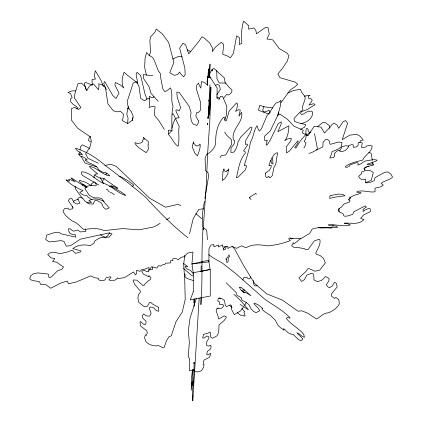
<?xml version="1.0" encoding="UTF-8"?>
<svg xmlns="http://www.w3.org/2000/svg" width="422" height="422" viewBox="0 0 422 422"><rect width="100%" height="100%" fill="white"/><g stroke="black" fill="none" stroke-linecap="round" stroke-linejoin="round"><path stroke-width="0.63" d="M194.357 304.821L194.378 302.078L194.041 306.288M216.718 70.379L216.987 78.967L219.192 82.96L225.939 83.087M201.088 271.668L201.188 265.855M207.598 80.043L207.719 76.524L207.476 79.816M208.352 77.532L208.547 68.849L207.64 79.853M372.426 164.205L372.489 162.032M209.254 77.506L210.003 64.07L209.687 77.02M75.227 186.123L75.153 188.402L82.243 198.356M149.377 98.943L149.467 96.1L151.087 97.577L153.476 97.566L153.951 96.538M152.643 267.21L152.569 269.505L148.876 269.669L148.639 271.815L147.136 271.626L143.58 270.143L141.776 271.446L143.369 274.084L148.982 276.853L148.855 275.555L150.923 277.745L150.364 279.591L148.396 280.746L144.857 284.001L144.662 284.998L143.169 285.705L136.765 280.145L133.336 279.96L133.136 280.957L134.903 284.639L140.357 291.101L140.32 292.251L138.796 294.102L137.883 297.695L138.543 302.131L144.313 306.747L147.294 306.361L149.499 302.595L150.459 302.136L152.421 303.935L158.688 307.443L158.503 311.272L156.314 310.608L153.202 307.311L150.047 307.1L149.256 308.155L151.113 313.409L149.699 316.12L146.55 315.909L143.454 313.968L142.583 315.398L142.283 316.901L143.116 318.552L146.065 321.248L145.933 323.352L145.384 324.629L143.443 324.186L140.5 321.495L139.951 322.772L140.726 326.153L146.772 330.785L147.283 332.589L146.434 335.374L145.379 334.852L144.53 337.637L145.801 341.461C149.019 344.953 153.946 346.626 158.614 345.618L162.845 347.707L163.973 347.849L166.611 340.475L169.132 336.556L171.3 335.87L175.969 321.712L182.288 312.022L185.216 299.346L184.767 281.073L183.675 264.246L184.773 255.431M72.626 207.397L72.679 206.121M192.97 369.619L192.928 370.743L193.033 369.709M207.218 85.233L207.408 80.95M207.824 118.571L207.904 116.636M192.907 369.661L192.168 385.418L192.168 381.773L191.229 390.366L191.63 376.82L192.458 370.3M194.421 305.148L194.51 298.897M79.837 154.273L79.985 151.64M208.7 101.159L208.769 99.945M208.241 110.664L208.584 106.55L208.167 118.408L209.945 84.685L209.175 115.132L209.855 109.641L210.863 87.027L210.921 88.926L209.781 121.763L207.608 153.803L206.305 184.82L203.151 229.784L203.151 227.891C200.909 253.374 202.971 279.069 200.919 304.605L200.919 297.494M194.363 299.172L193.999 302.854L193.967 299.214M329.482 128.283L329.666 125.83L325.573 122.739L322.846 122.412L317.492 126.684M98.917 185.047L82.659 175.505L81.399 173.864L81.784 171.749C89.997 172.313 95.477 179.561 102.514 182.979C111.055 185.015 116.868 192.743 125.292 195.386L125.619 195.291C121.103 191.388 115.591 189.125 110.511 186.065L110.875 185.538L115.86 187.447L116.451 188.117L117.627 188.149L104.039 178.712L99.708 177.92L95.805 175.884L95.003 175.183L94.976 174.165L97.682 173.848L91.046 168.499L89.29 166.352C97.187 167.291 101.855 174.956 109.831 175.879L107.436 173.553L105.257 172.572L103.485 172.524L99.919 170.678L98.395 169.575L97.582 167.703C94.175 163.952 88.72 163.731 85.276 160.181L85.313 159.748L87.222 160.033C85.466 158.16 83.245 156.483 80.576 156.414L78.202 153.872L82.628 154.974C80.955 151.999 76.604 151.598 75.427 148.217C86.747 151.456 96.575 158.05 105.495 165.614C118.946 175.853 132.64 186.002 145.442 197.111C158.767 211.506 172.403 225.591 187.885 237.723M199.179 298.096L192.77 400.9L192.791 395.783L192.411 400.209L192.701 388.551L193.798 376.588L194.131 362.171L193.978 363.542L193.867 363.062M127.581 123.504L128.072 118.097L126.79 114.225L128.33 106.513M305.66 134.518L306.208 128.731L307.295 128.525L308.118 129.216L308.118 130.667L308.936 131.959L310.028 132.719L310.845 132.081M338.871 211.686L339.204 208.299M80.09 149.668L80.407 146.872L82.385 144.825L89.533 148.349M212.767 69.245L212.572 70.98L211.09 69.973M207.635 123.087L207.429 124.664L207.408 123.709M105.996 174.887L106.265 172.941M93.911 178.037L94.391 174.977M204.87 198.699L208.521 176.649L208.104 172.762L205.604 170.72L205.081 158.461L206.548 154.499C211.227 152.041 215.832 147.547 215.689 141.897C215.563 133.004 217.483 123.968 223.57 117.179L224.942 117.833L224.879 120.908L226.382 120.718L229.172 110.981L236.552 102.91L237.623 104.129L237.027 107.921L235.629 111.466L238.435 109.694L240.276 110.047L238.884 116.245L241.616 112.241C243.563 121.61 232.933 128.019 233.039 137.398L233.677 140.035L234.648 140.558L234.12 143.934L231.984 146.798L231.05 147.389L230.892 152.421L233.667 152.189L235.502 149.894L237.201 145.785L237.961 142.267L240.661 137.145L250.673 127.027L252.05 127.676L250.52 132.06L245.551 140.89L245.425 144.387L247.16 144.05L247.667 144.873L243.563 150.881L245.103 151.804L245.309 153.197C239.395 159.906 238.451 169.37 236.389 177.81L238.193 177.05L245.203 169.966L246.67 166.004L245.129 165.081L244.19 165.667C246.559 157.87 249.175 150.105 250.436 141.982C253.722 136.976 253.664 130.625 256.993 125.693L258.306 129.422L259.314 131.068L261.313 129.042L267.01 115.575L269.009 113.555L274.078 105.416L275.914 103.121L279.058 101.897L280.994 100.294L280.266 106.297L277.982 114.963L270.228 130.973L264.462 136.28L264.467 140.162L265.886 140.932L267.258 140.072L266.14 145.221L267.511 144.356L270.391 139.761L278.14 123.751L281.221 121.81L281.179 124.057L277.813 131.738L288.917 125.846C288.69 130.962 288.052 136.607 284.734 140.711L287.472 138.98L291.286 138.237L290.9 140.705L286.211 146.998L286.517 152.917L289.255 151.192L297.995 140.668L297.953 142.921L294.73 147.732L295.906 148.101L300.443 140.795L306.504 133.637L305.633 139.186L304.067 141.286L305.982 142.858L305.254 145.537L303.935 148.038M204.443 201.294L202.396 213.569L202.296 226.625L206.69 230.154L207.439 239.717M189.515 233.804L193.244 218.501L198.767 209.449L203.615 208.779M171.438 130.129L171.121 131.337L168.737 133.99M171.907 128.325L173.162 123.504L175.378 118.26L173.247 113.866L172.118 114.214M250.657 276.948L250.362 278.029L249.223 278.974L247.798 278.525L246.77 277.159L244.106 277.497L243.552 277.845L242.824 280.097M149.267 55.899L150.48 52.164L149.889 40.691L150.464 36.967L154.742 32.42L156.351 29.044L162.312 33.934L168.652 42.458L173.885 62.398L169.76 72.806L174.497 75.401L178.037 74.23L179.503 72.025L181.423 74.689L183.712 76.804L185.174 74.599L184.873 68.095L179.635 48.155L182.926 43.197L185.58 44.758L188.745 53.9L199.026 41.177L201.948 36.761L204.601 38.328L209.755 43.081L212.662 48.435L212.345 51.695L215.267 47.285L221.371 42.258L223.66 44.368L222.71 54.153L227.811 56.2L230.465 57.761L233.392 53.351L236.642 35.917L239.3 37.479L239.554 41.272L239.237 44.532L241.843 43.382L241.284 33.09L242.808 23.832L243.694 21.1L248.848 25.858L248.532 29.118L253.949 27.899L255.874 30.563L256.492 33.802L265.201 27.625L268.012 27.557L269.257 34.034L266.904 38.972L272.739 39.916L279.084 48.44L287.044 53.125L288.97 55.794L287.192 61.259L282.809 67.873L277.85 73.961L279.981 77.706L295.447 82.211L297.732 84.326L295.337 86.552L290.331 89.928L280.989 102.63M196.367 298.375L190.011 318.357L188.27 331.117L189.362 342.173L188.244 356.87L189.351 358.199L189.773 362.662L189.314 370.384L190.027 370.606L193.118 370.004L195.143 371.429L197.496 371.972L200.234 371.26L201.895 370.21L203.705 367.04L203.968 364.17L203.193 364.323L203.457 361.454L204.259 359.934L209.133 357.534L210.525 354.628L210.552 353.261L208.057 354.839L206.775 354.633L207.302 351.257L209.803 349.68L210.752 348.408L210.984 346.905L210.863 345.296L208.484 346.124L206.548 345.317L206.453 342.337L209.006 338.027L208.827 336.788L206.891 335.986L204.127 338.064L202.639 337.99L203.583 334.356L208.283 333.079L209.945 332.03L210.393 332.758L210.668 336.978L212.34 338.286L217.045 335.817C219.24 332.489 218.86 328.569 219.002 324.945L224.029 320.651L226.097 317.777L226.25 316.78L224.156 315.862L218.812 319.011L218.121 317.882L218.274 316.885L216.212 311.014L216.386 309.115L218.216 307.733L217.789 308.899L221.893 308.102L223.565 306.15L222.853 304.357L220.326 304.61L219.377 304.309L219.825 302.236L217.673 300.902L218.264 298.739L218.992 298.053L222.109 298.776L224.462 300.427L225.38 305.676L226.487 306.546L230.101 304.942L231.42 305.227L231.609 309.59L234.3 314.612L240.334 311.03L243.447 307.047M263.945 106.381L262.674 110.052L263.782 112.052L266.509 111.419L268.967 110.284L270.069 112.284M224.747 119.753L226.44 115.016L226.857 106.397L222.626 96.532L220.358 96.453L219.129 99.334L217.029 98.41L217.145 88.019L209.903 76.899L207.824 77.495L207.065 81.304L207.577 85.27L204.264 82.243L201.442 81.662L200.814 88.087L199.137 85.054L198.562 83.028L196.863 84.975L196.188 88.356L200.767 103.042L200.239 110.564L198.187 112.685L196.552 112.69L195.877 116.071L197.749 119.779L198.852 120.792L198.514 122.48L196.926 125.529L193.002 123.941L191.324 120.908L190.617 116.261L191.018 112.627L189.293 106.55L179.097 92.228L176.829 92.154L177.171 96.97L180.6 107.599L179.287 110.902L176.908 109.725L175.826 110.237L176.401 112.263L179.208 117.828L176.581 117.923L175.689 119.109L179.155 126.278C178.042 132.93 179.867 139.729 178.089 146.307C173.774 143.612 172.197 138.258 168.663 134.687L168.236 130.292L170.863 130.198L171.97 131.205C171.886 122.892 171.379 114.504 173.046 106.196C170.477 100.272 173.162 93.668 170.504 87.871L167.006 90.672L164.844 91.695L162.808 88.831L160.74 77.943L160.307 73.549L158.271 70.685L154.399 60.647L152.722 57.614L148.692 54.929L146.566 52.486L145.057 58.405L144.662 67.557L146.418 75.016M82.253 185.379L82.665 184.287L84.4 185.147L86.014 186.624M132.883 117.548L132.255 119.226L132.603 120.439M246.242 302.442L244.581 305.523M73.412 202.18L74.108 200.645L78.239 199.268M359.818 142.388L360.768 140.394L363.279 140.093L360.166 136.253L356.838 134.391L349.859 135.119L342.253 139.645L347.586 123.245L345.66 120.576L343.054 121.726L338.671 128.341L337.115 125.128L333.886 123.034L331.85 124.712L330.389 126.916L324.497 133.025L321.015 127.149L314.242 126.225L308.028 135.599L302.358 133.025L303.244 130.292L293.976 126.178L287.477 119.289L279.876 114.051L277.301 115.617M307.026 135.842L307.902 134.133L310.856 132.128M339.615 150.997L342.158 146.587L345.892 145.727L348.762 146.16M104.255 178.353L102.277 181.734L103.395 183.306M184.931 256.998L185.121 256.692L184.794 256.645M316.474 149.989L317.407 148.475L314.532 133.753M216.697 94.966L220.295 89.538L219.53 85.55L217.546 84.263L215.642 85.423M223.681 98.131L226.73 94.386L228.587 95.008L230.866 93.283L231.768 91.927L231.963 89.918L229.146 87.317L225.016 82.411L224.478 78.086L213.912 68.332L211.638 70.057L209.291 74.451L210.256 77.98M331.919 227.147L331.233 228.186L327.746 227.833L320.182 228.017L318.489 227.205M332.61 226.108L333.296 225.074M219.978 157.57L221.276 155.628L225.77 154.98L231.773 143.891L231.34 139.497L226.651 135.209L224.668 132.065M109.773 232.796L107.663 235.824L105.648 237.233L103.443 236.689L100.526 234.78M244.971 289.951L242.592 291.897M90.524 136.306L89.01 138.142L88.514 140.616L90.661 141.845M300.543 238.562L293.981 243.969L293.353 242.671L291.665 245.778L293.659 247.26L297.294 247.392L304.584 248.743L305.507 249.597L308.155 249.534L314.132 241.073L319.095 239.2L320.018 240.055C320.731 245.108 317.307 248.917 315.714 253.284L316.489 254.36L319.913 255.368L323.521 258.343L325.346 262.895L319.707 270.143L315.049 271.246L309.421 268.745L307.712 268.788L305.934 271.467L298.866 277.903L301.551 281.463L304.368 279.749L306.91 275.07L311.441 273.314L313.277 273.925L314.031 277.861L313.836 279.844L317.634 281.732L322.165 279.971L325.526 276.595L327.709 277.528L329.097 278.815L328.907 280.794L326.243 284.818L327.757 286.76L329.371 287.709L331.972 286.327L334.635 282.302L336.25 283.252L337.225 286.854L331.196 294.255L331.576 296.223L334.583 298.459L335.817 297.441L338.824 299.673L339.351 303.945C337.004 308.171 332.879 311.04 328.453 312.781C323.379 312.792 320.588 316.996 316.474 319.011L307.933 313.282L301.73 310.798L298.09 311.214L282.271 300.031L266.825 293.923L254.508 283.299L243.668 265.665L234.695 249.096L232.116 246.269M94.217 181.787L91.289 184.129L91.337 185.342M348.651 199.59L350.64 198.103L350.033 197.011M169.781 217.726L166.474 219.756M270.033 112.663L268.054 113.798L258.422 110.232L259.836 105.315L264.362 106.835L272.617 107.953M160.175 223.338L153.882 226.92L139.318 229.821L122.354 228.587L104.097 230.644C97.857 227.511 90.493 228.708 83.809 229.526C80.032 226.741 77.374 222.621 72.631 221.165C68.812 218.638 65.02 215.647 63.026 211.411L64.344 208.711L67.831 208.241L68.918 209.359L72.405 208.895L73.148 207.698L68.29 200.608L69.941 198.514L71.772 198.435L73.781 202.075L76.203 203.91L78.033 203.826L79.937 203.045L77.928 199.406L78.086 197.997L79.747 197.612L82.158 197.739L85.001 201.188L89.332 203.947L93.573 203.995L93.731 202.586L95.219 200.192L97.213 200.413L101.549 203.172L103.311 207.213L105.901 209.354L109.298 207.882L103.2 201.078L101.86 198.651L100.109 198.029L93.874 197.765L89.29 195.402L84.806 188.55L87.496 186.107L91.743 185.353L95.441 185.859L96.432 185.406L95.509 182.62M241.748 290.6L243.884 289.402M364.286 168.241L368.538 166.025M300.522 129.269L304.6 127.201L305.797 124.617L298.502 122.844L294.572 121.446L293.997 118.503L299.942 112.12L302.922 109.894L302.347 106.951L305.022 99.402L305.101 96.691L301.524 92.133L300.485 89.295L293.48 90.53L287.73 93.072M132.065 186.35L133.547 185.664L133.268 184.593L127.069 180.125L120.877 176.792L119.004 176.544M172.672 59.022L178.997 56.231L182.077 56.928M292.894 238.309L291.317 239.005L290.394 238.15M365.41 182.784L371.291 180.241L373.306 172.461L370.12 170.509L366.011 170.688L363.759 168.52M300.875 123.704C306.715 122.248 312.596 119.099 312.755 112.368L311.663 111.128L309.205 111.355L308.661 110.975L303.207 114.072L301.841 114.573L300.749 113.935L300.749 112.964L301.566 111.603L306.752 109.767L314.933 104.82L314.933 104.334L313.572 103.749L308.936 104.999L311.389 101.871L312.206 100.019L311.114 98.774L308.936 98.711L308.387 96.395L310.086 95.187L304.262 96.179M257.024 285.525L255.964 285.921L254.503 285.726L253.691 283.774L253.3 280.53M308.936 153.36L311.114 152.822L322.846 146.84L323.12 142.072L325.847 139.376L326.939 139.165L328.849 140.373L329.666 141.908L329.666 143.48L330.21 144.345L338.391 142.061L341.941 142.351L341.329 146.666L338.449 149.04L331.877 151.751L331.877 153.207L329.819 157.97L333.517 157.633L334.751 155.94L334.34 153.65L336.809 151.171L338.449 150.496L341.741 151.688L345.439 150.438L347.907 147.964L348.725 145.622L350.782 144.862L352.428 144.551L353.251 145.121L353.251 147.31L355.303 147.099L356.949 146.603L358.183 145.094L358.183 142.905L359.824 142.409L362.292 142.852L361.469 147.378L362.704 147.689L365.99 146.882L366.401 146.075L369.688 145.263L372.157 146.07C372.035 152.295 364.772 154.716 362.704 160.08C356.812 161.679 350.418 162.75 345.439 166.468L345.439 167.202L347.084 167.249L349.136 166.495L349.959 164.881L356.126 162.792L357.772 162.66L358.183 163.493L357.772 165.028L359.824 164.453L364.756 161.146L368.047 160.518L373.391 159.68L376.266 159.859L377.089 160.434L375.854 161.215L367.224 164.137L367.636 164.786L372.568 163.847L373.802 164.158L373.802 164.886L365.167 167.26L364.344 168.879L364.344 171.063L361.469 172.16L361.469 173.801L358.594 176.354L359.824 178.3L362.292 179.835L365.579 179.028L365.579 182.304L366.401 182.879L369.688 182.615L374.208 180.658L375.031 177.588L384.896 172.245L388.187 171.981L391.062 174.349L392.296 176.665L392.296 177.572L389.01 179.477L383.255 181.85L381.198 183.333L383.255 185.131L380.375 186.951L375.031 188.154L375.031 191.799C369.166 192.822 362.957 189.61 356.949 191.604L356.949 192.332L361.058 192.643L360.235 193.529L353.657 195.513L349.548 197.754L348.725 200.097L349.959 200.408L349.548 201.943L343.793 204.137L341.741 206.896L338.861 208.721L338.449 210.256L339.684 212.208L342.975 213.585L343.793 215.795L345.027 216.291L348.319 215.842L352.839 214.255L353.657 211.907L365.167 205.889L366.401 206.928L363.115 209.375L363.115 211.564L365.167 209.898L368.459 208.542L370.099 208.589L370.511 211.612L363.527 214.946L360.646 218.411L363.933 219.604C358.109 225.406 351.268 222.521 344.204 223.185L347.084 223.549L350.371 224.926C343.133 227.242 335.585 224.008 328.174 224.789L328.996 225.359L331.465 225.802L336.397 226.134L337.632 227.358C329.192 228.56 320.367 226.065 312.148 229.12L309.679 233.419L300.638 238.789L289.128 238.066L288.717 238.873L290.362 240.566C283.083 243.457 275.17 245.261 267.342 245.868C260.263 244.607 252.319 243.795 245.947 247.83L241.553 245.836L236.526 248.331L232.132 246.337L227.869 248.447L227.869 246.153L222.7 247.139L222.7 244.85L218.512 246.991L218.512 244.955L213.859 246.844L213.859 244.549L210.894 245.119L208.953 248.816L208.959 261.84L191.931 263.987L193.308 273.203M104.909 165.508L110.685 164.2L116.182 166.315L149.826 198.34L165.524 207.207L177.873 204.353L180.89 205.635M200.761 271.536L210.082 269.447L208.705 260.237L191.931 263.987L192.965 252.04L187.795 253.026L183.939 256.745L181.355 257.235L178.321 259.672L175.415 258.333L172.83 258.823L172.83 260.717L170.535 260.627L170.535 262.922L165.598 263.191L164.833 264.43L162.248 264.921L160.502 266.103L158.424 265.654L156.921 268.134L151.588 266.657L148.992 270.391L148.992 267.453L144.366 269.357L142.124 269.215L139.877 271.383L136.623 270.222L136.623 273.662L135.383 274.901L133.473 271.937L124.595 277.623L118.049 278.631L117.506 277.766L116.414 279.185L114.779 280.219L110.416 280.329L108.781 279.913L110.96 277.565L110.416 276.7L106.054 277.776L105.511 279.09L104.419 280.261L100.056 280.614L98.421 279.232L98.421 278.267L94.602 277.787L90.783 275.851L76.06 282.049L68.422 283.748L67.335 281.052L60.789 283.025L50.756 288.263L45.518 284.491L40.612 284.46L39.52 281.764L31.887 280.319L29.704 278.805L30.795 275.693L33.523 273.725L37.885 272.892L48.245 274.057L48.794 276.853L49.337 277.718L51.516 276.816L57.519 270.84L61.881 269.278L63.516 267.036L56.427 262.104L52.608 261.619L54.791 258.544L50.972 257.826L47.702 254.582C50.835 251.006 55.841 252.277 59.697 253.743L67.335 252.045L72.241 250.14L75.512 253.385L80.423 251.966L80.966 250.895L72.784 248.584C77.637 244.881 84.447 244.101 90.239 245.741L94.059 243.077L94.602 241.041L98.421 238.62L100.6 237.718L109.324 237.022L112.052 233.841L109.324 232.912L80.423 239.153L70.606 245.62L66.243 246.205L64.06 241.548L61.332 240.619L49.337 241.938L45.745 239.585L46.668 235.107L54.528 232.585L58.684 232.2L61.454 233.925L75.781 237.132L75.316 234.764L72.083 234.358L69.314 232.838L68.385 228.914L70.237 228.766L72.547 230.787L73.934 231.135L77.627 230.022L80.402 231.947L85.946 231.303L85.207 228.819M76.108 108.465L77.954 108.148L76.514 106.666L73.027 104.292L70.643 101.665L70.411 98.996L72.167 97.682L70.49 93.526L67.963 92.45L71.856 90.936L75.612 90.835M86.964 202.966L91.49 202.386L90.108 201.22L88.72 200.867C93.573 197.554 99.212 199.221 104.197 201.225M152.69 75.459L150.126 75.517L143.19 74.578L143.649 78.645L149.045 86.663L150.96 93.288L158.144 101.243M277.65 114.22L278.831 114.193L278.409 112.041M127.402 108.665L129.29 108.734M193.239 280.509L187.025 278.499L185.042 276.763L185.216 274.632L184.266 273.931M219.171 298.059L220.484 298.254M109.324 186.334L112.542 187.009M106.281 189.341L107.752 189.71L108.095 190.776L109.293 191.825M116.409 187.816L117.659 188.212M219.64 98.231L216.697 96.965M187.226 49.933L188.95 50.55L190.343 51.785M96.39 166.79L85.012 163.066L81.156 156.446M91.949 199.775L88.177 197.174L86.716 195.518L83.567 195.043L81.525 194.02L79.805 192.321L83.123 190.665C76.899 188.033 70.732 184.778 66.054 179.793L68.074 181.001L69.788 180.964L68.612 179.63L69.081 179.123L75.295 181.792L71.576 178.77L71.313 178.005L71.74 178.068L86.352 187.658M193.218 276.041L191.477 275.334L183.538 268.397M110.121 192.237L112.189 193.128L114.309 194.753M368.849 152.337L371.154 153.339L372.299 160.239M98.337 163.267L87.765 158.203L85.634 153.808L89.881 147.405L91.31 141.439L90.461 137.013L77.484 128.066L71.445 120.059L71.492 108.57L74.805 107.378L78.434 109.509L80.961 107.599L74.251 97.756L74.826 94.037L77.97 83.582L81.425 83.129L84.943 86.378L86.684 90.408L89.675 85.888L93.489 83.946L98.463 89.754L99.038 86.03L98.616 83.82L102.351 84.838L105.479 87.729L107.948 103.976L113.455 110.88L117.833 111.883L120.254 111.086L123.382 113.972L122.95 118.429L121.947 119.938L123.514 121.383L127.782 123.498L132.592 120.048L133.167 116.33L131.284 111.556L128.409 108.29L127.138 101.649L133.21 82.976L136.522 81.784L139.044 86.536L140.663 98.358L144.683 100.853L147.463 98.563L149.388 98.516L149.81 100.726L149.161 107.415L153.112 106.207L155.175 106.898L154.6 110.617L154.558 115.433L158.751 120.523L164.327 129.464M92.291 85.038L85.787 82.512L84.205 83.261L85.719 88.594M183.375 263.397L187.932 266.625L185.01 266.403C185.96 268.534 188.196 269.864 190.412 270.312L193.534 274.1M240.134 304.404L248.405 309.822C244.138 304.246 239.248 298.945 233.846 294.308M90.862 185.29L85.439 182.156L79.584 180.405L79.114 180.917L80.681 182.747L87.285 187.12M208.674 254.635L212.366 257.388L222.199 262.943L235.46 273.335L264.684 299.098C273.213 305.343 283.014 310.128 290.199 318.056L287.15 317.602L286.353 318.462C291.027 324.713 298.755 328.216 303.761 334.335L304.42 337.384L301.809 336.007L298.739 333.58L296.808 332.8L302.848 338.866L302.611 339.568L300.701 340.754L297.932 339.109L293.227 334.472L291.074 334.15L288.105 332.721L283.716 328.627L283.478 329.329L283.959 330.136L280.867 327.952L278.156 325.584L275.165 319.976L270.28 315.313L264.758 311.784L262.046 309.41L262.125 308.44L262.843 308.551L257.9 304.615L254.213 303.08L253.975 303.782L258.322 308.361L259.757 310.787L255.975 312.676L253.364 311.304L251.032 308.74L248.996 304.753L245.588 302.031L241.922 300.253L241.442 299.446L241.558 297.99L236.716 295.052L236.695 293.084L226.245 282.798M195.771 213.632L201.806 218.707M237.259 312.496L240.524 315.266L241.616 315.187L244.807 316.157L245.045 315.456L243.863 312.085L244.623 311.71L241.875 308.445M229.732 305.391L232.089 307.691M251.032 199.522L249.666 197.781L249.238 198.05L250.183 196.937L255.948 193.297L256.165 194.373M85.888 89.19L87.053 90.53M100.251 177.704L103.147 182.942M106.344 89.596L103.733 83.551L104.63 81.446L112.811 95.509L116.039 98.463L119.015 93.13L114.911 84.986L115.401 82.512L120.623 85.091L123.852 88.045C120.966 83.287 122.127 77.105 124.147 72.215L127.381 75.169L137.725 83.166L136.132 74.393L137.029 72.283L140.663 75.607L145.062 94.264L147.046 99.376M271.932 157.854L272.728 159.695L272.981 164.089L271.504 163.277L270.924 160.249M103.332 86.352L101.027 80.344L95.309 70.727L94.196 76.292L95.562 79.009L92.117 79.515L92.028 82.359L92.703 84.732M265.253 173.242L265.406 175.879L266.467 177.604L268.93 176.391L269.115 177.641L270.47 177.472L272.274 175.647L273.947 167.413L275.777 164.205L277.56 152.822L276.21 152.991L273.62 154.969L270.048 162.006L268.883 165.82L269.727 165.292L271.23 165.366L271.146 167.128L269.521 170.203L265.253 173.242M148.143 144.466L148.075 147.172L148.56 148.175L148.006 149.884L146.181 152.632C142.235 150.047 137.393 147.389 134.834 143.269L135.293 142.578L137.24 143.549L140.8 142.952L142.884 141.549L142.509 140.373L143.601 139.16L144.477 139.139L143.28 137.477L148.328 141.586L148.143 144.466M193.461 141.998L193.403 143.775L193.898 143.543L194.943 144.271L195.17 145.39L196.831 145.996L199.02 145.484L199.748 144.097L200.25 144.556C200.397 148.423 198.72 152.347 197.396 155.871L194.447 152.717L194.352 151.714L192.168 146.983L193.461 141.998M226.725 259.541L226.741 262.284L227.226 262.437L228.112 261.651L228.228 258.48L229.489 256.539L229.12 254.819L227.411 257.62L225.923 258.559L225.997 259.314L226.725 259.541M223.022 171.438L222.257 180.59L224.884 178.585L227.822 173.959L228.423 168.895L227.964 170.572L227.738 170.198L226.915 170.541L226.472 171.517L225.311 171.554L224.151 170.382L224.098 168.853L223.671 169.122L223.022 171.438M223.301 248.611L223.169 250.024L225.548 249.022L226.087 247.35L225.675 246.443L223.301 248.611M193.287 291.797L190.269 299.857L210.251 296.044L210.251 269.484L193.287 272.717L193.287 291.797M331.001 195.465L329.782 196.235L329.782 198.393L334.651 197.195L344.996 195.761L342.564 194.336L338.302 194.073L331.001 195.465M239.896 287.224L239.554 287.398L240.007 287.915L240.144 289.276L244.486 292.958L243.415 291.897L246.158 292.757L250.974 295.722L242.534 288.405L241.205 287.419L239.896 287.224"/></g></svg>
